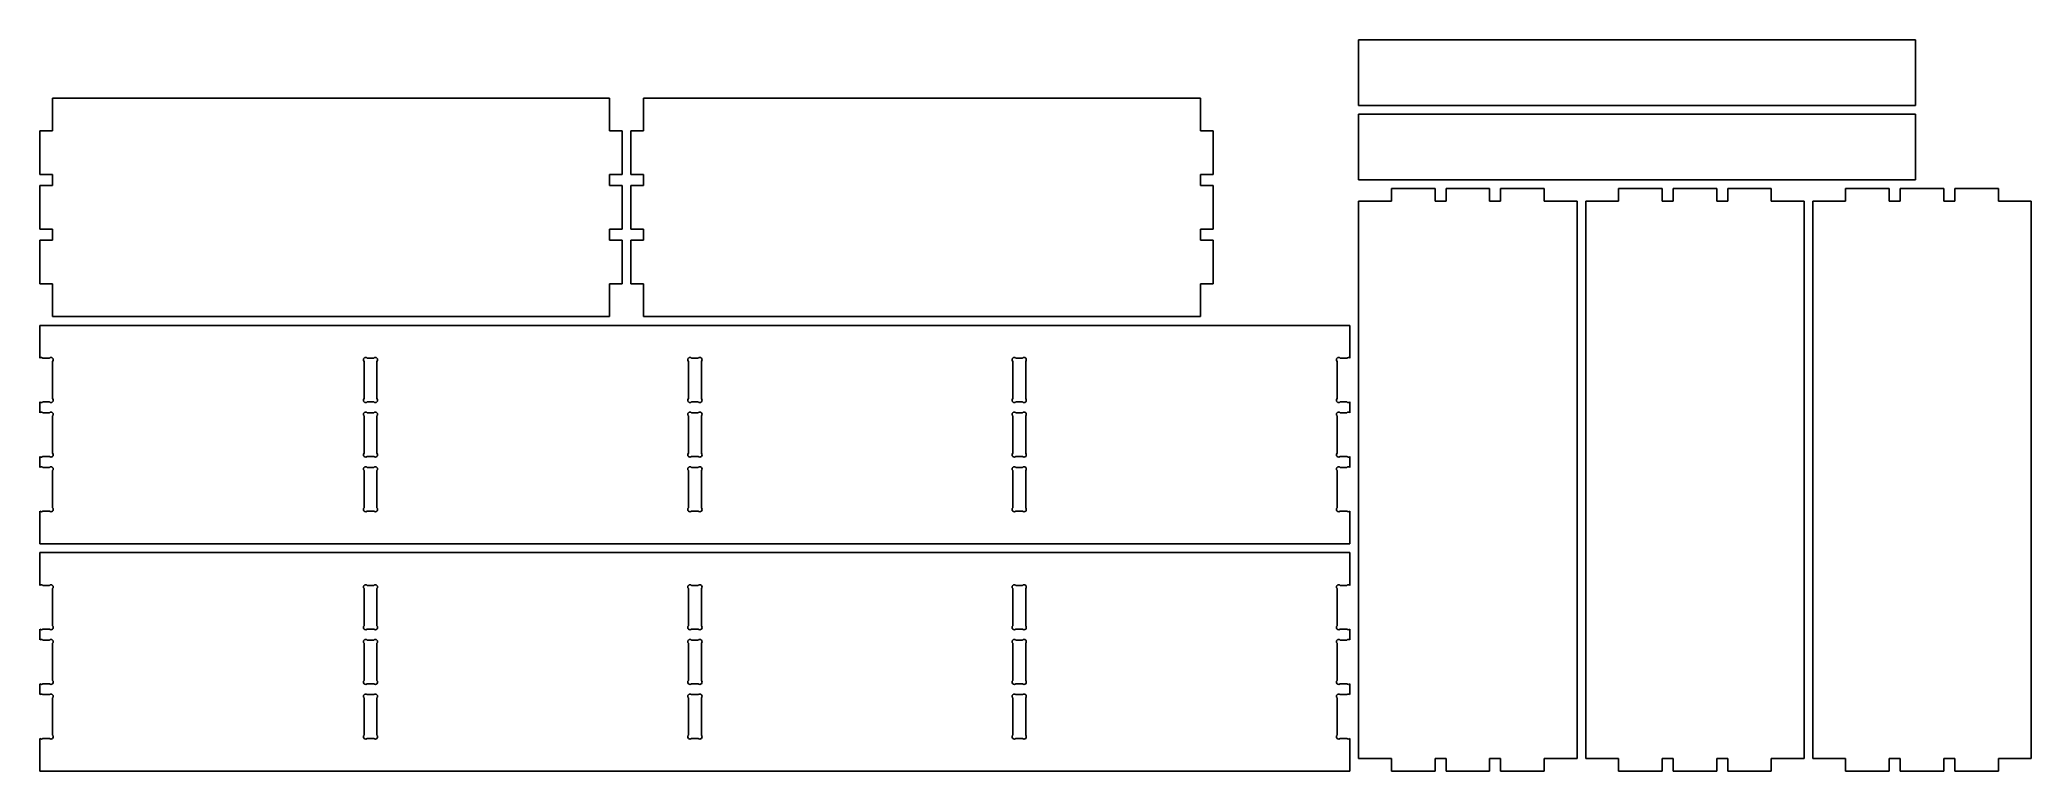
# Model space of a CAD drawing. Header units: millimetres. Extents: x 12 to 2748, y 12 to 1016.
import ezdxf

# ---------------------------------------------------------------- set-up
doc = ezdxf.new("R2010")
doc.units = ezdxf.units.MM
doc.layers.get('0').update_dxf_attribs({"lineweight": 25})

msp = doc.modelspace()

# ---------------------------------------------------------------- linework, layer by layer
for p, q in [((1824, 1016), (1824, 926)), ((2589, 1016), (1824, 1016)), ((2589, 926), (2589, 1016)), ((794.5, 936), (29.5, 936)), ((29.5, 936), (29.5, 890.9)), ((794.5, 890.9), (794.5, 936)), ((1606.5, 936), (841.5, 936)), ((841.5, 936), (841.5, 890.9)), ((1606.5, 890.9), (1606.5, 936)), ((1824, 926), (2589, 926)), ((1824, 914), (1824, 824)), ((2589, 914), (1824, 914)), ((2589, 824), (2589, 914)), ((29.5, 890.9), (12, 890.9)), ((12, 890.9), (12, 831.1)), ((812, 890.9), (794.5, 890.9)), ((812, 831.1), (812, 890.9)), ((841.5, 890.9), (824, 890.9)), ((824, 890.9), (824, 831.1)), ((1624, 890.9), (1606.5, 890.9)), ((1624, 831.1), (1624, 890.9)), ((12, 831.1), (29.5, 831.1)), ((29.5, 831.1), (29.5, 815.9)), ((794.5, 815.9), (794.5, 831.1)), ((794.5, 831.1), (812, 831.1)), ((824, 831.1), (841.5, 831.1)), ((841.5, 831.1), (841.5, 815.9)), ((1606.5, 815.9), (1606.5, 831.1)), ((1606.5, 831.1), (1624, 831.1)), ((1824, 824), (2589, 824)), ((29.5, 815.9), (12, 815.9)), ((12, 815.9), (12, 756.1)), ((812, 815.9), (794.5, 815.9)), ((812, 756.1), (812, 815.9)), ((841.5, 815.9), (824, 815.9)), ((824, 815.9), (824, 756.1)), ((1624, 815.9), (1606.5, 815.9)), ((1624, 756.1), (1624, 815.9)), ((1824, 794.5), (1824, 29.5)), ((1869.1, 794.5), (1824, 794.5)), ((1928.9, 812), (1869.1, 812)), ((1869.1, 812), (1869.1, 794.5)), ((1928.9, 794.5), (1928.9, 812)), ((1944.1, 794.5), (1928.9, 794.5)), ((2003.9, 812), (1944.1, 812)), ((1944.1, 812), (1944.1, 794.5)), ((2003.9, 794.5), (2003.9, 812)), ((2019.1, 794.5), (2003.9, 794.5)), ((2078.9, 812), (2019.1, 812)), ((2019.1, 812), (2019.1, 794.5)), ((2078.9, 794.5), (2078.9, 812)), ((2124, 794.5), (2078.9, 794.5)), ((2124, 29.5), (2124, 794.5)), ((2136, 794.5), (2136, 29.5)), ((2181.1, 794.5), (2136, 794.5)), ((2240.9, 812), (2181.1, 812)), ((2181.1, 812), (2181.1, 794.5)), ((2240.9, 794.5), (2240.9, 812)), ((2256.1, 794.5), (2240.9, 794.5)), ((2315.9, 812), (2256.1, 812)), ((2256.1, 812), (2256.1, 794.5)), ((2315.9, 794.5), (2315.9, 812)), ((2331.1, 794.5), (2315.9, 794.5)), ((2390.9, 812), (2331.1, 812)), ((2331.1, 812), (2331.1, 794.5)), ((2390.9, 794.5), (2390.9, 812)), ((2436, 794.5), (2390.9, 794.5)), ((2436, 29.5), (2436, 794.5)), ((2448, 794.5), (2448, 29.5)), ((2493.1, 794.5), (2448, 794.5)), ((2552.9, 812), (2493.1, 812)), ((2493.1, 812), (2493.1, 794.5)), ((2552.9, 794.5), (2552.9, 812)), ((2568.1, 794.5), (2552.9, 794.5)), ((2627.9, 812), (2568.1, 812)), ((2568.1, 812), (2568.1, 794.5)), ((2627.9, 794.5), (2627.9, 812)), ((2643.1, 794.5), (2627.9, 794.5)), ((2702.9, 812), (2643.1, 812)), ((2643.1, 812), (2643.1, 794.5)), ((2702.9, 794.5), (2702.9, 812)), ((2748, 794.5), (2702.9, 794.5)), ((2748, 29.5), (2748, 794.5)), ((12, 756.1), (29.5, 756.1)), ((29.5, 740.9), (12, 740.9)), ((12, 740.9), (12, 681.1)), ((29.5, 756.1), (29.5, 740.9)), ((794.5, 740.9), (794.5, 756.1)), ((794.5, 756.1), (812, 756.1)), ((812, 740.9), (794.5, 740.9)), ((812, 681.1), (812, 740.9)), ((824, 756.1), (841.5, 756.1)), ((841.5, 740.9), (824, 740.9)), ((824, 740.9), (824, 681.1)), ((841.5, 756.1), (841.5, 740.9)), ((1606.5, 740.9), (1606.5, 756.1)), ((1606.5, 756.1), (1624, 756.1)), ((1624, 740.9), (1606.5, 740.9)), ((1624, 681.1), (1624, 740.9)), ((12, 681.1), (29.5, 681.1)), ((29.5, 681.1), (29.5, 636)), ((794.5, 636), (794.5, 681.1)), ((794.5, 681.1), (812, 681.1)), ((824, 681.1), (841.5, 681.1)), ((841.5, 681.1), (841.5, 636)), ((1606.5, 636), (1606.5, 681.1)), ((1606.5, 681.1), (1624, 681.1)), ((29.5, 636), (794.5, 636)), ((841.5, 636), (1606.5, 636)), ((12, 624), (12, 579.1)), ((1812, 624), (12, 624)), ((1812, 579.1), (1812, 624)), ((16.3, 579), (25.2, 579)), ((29.6, 574.6), (29.6, 523.4)), ((457.5, 523.4), (457.5, 574.6)), ((461.9, 579), (470.8, 579)), ((475.2, 574.6), (475.2, 523.4)), ((903.2, 523.4), (903.2, 574.6)), ((907.5, 579), (916.5, 579)), ((920.9, 574.6), (920.9, 523.4)), ((1348.8, 523.4), (1348.8, 574.6)), ((1353.2, 579), (1362.1, 579)), ((1366.5, 574.6), (1366.5, 523.4)), ((1794.4, 523.4), (1794.4, 574.6)), ((1798.8, 579), (1807.7, 579)), ((12, 518.9), (12, 504.1)), ((25.2, 519), (16.3, 519)), ((16.3, 504), (25.2, 504)), ((29.6, 499.6), (29.6, 448.4)), ((457.5, 448.4), (457.5, 499.6)), ((470.8, 519), (461.9, 519)), ((461.9, 504), (470.8, 504)), ((475.2, 499.6), (475.2, 448.4)), ((903.2, 448.4), (903.2, 499.6)), ((916.5, 519), (907.5, 519)), ((907.5, 504), (916.5, 504)), ((920.9, 499.6), (920.9, 448.4)), ((1348.8, 448.4), (1348.8, 499.6)), ((1362.1, 519), (1353.2, 519)), ((1353.2, 504), (1362.1, 504)), ((1366.5, 499.6), (1366.5, 448.4)), ((1794.4, 448.4), (1794.4, 499.6)), ((1807.7, 519), (1798.8, 519)), ((1798.8, 504), (1807.7, 504)), ((1812, 504.1), (1812, 518.9)), ((12, 443.9), (12, 429.1)), ((25.2, 444), (16.3, 444)), ((470.8, 444), (461.9, 444)), ((916.5, 444), (907.5, 444)), ((1362.1, 444), (1353.2, 444)), ((1807.7, 444), (1798.8, 444)), ((1812, 429.1), (1812, 443.9)), ((16.3, 429), (25.2, 429)), ((29.6, 424.6), (29.6, 373.4)), ((457.5, 373.4), (457.5, 424.6)), ((461.9, 429), (470.8, 429)), ((475.2, 424.6), (475.2, 373.4)), ((903.2, 373.4), (903.2, 424.6)), ((907.5, 429), (916.5, 429)), ((920.9, 424.6), (920.9, 373.4)), ((1348.8, 373.4), (1348.8, 424.6)), ((1353.2, 429), (1362.1, 429)), ((1366.5, 424.6), (1366.5, 373.4)), ((1794.4, 373.4), (1794.4, 424.6)), ((1798.8, 429), (1807.7, 429)), ((12, 368.9), (12, 324)), ((25.2, 369), (16.3, 369)), ((470.8, 369), (461.9, 369)), ((916.5, 369), (907.5, 369)), ((1362.1, 369), (1353.2, 369)), ((1807.7, 369), (1798.8, 369)), ((1812, 324), (1812, 368.9)), ((12, 324), (1812, 324)), ((12, 312), (12, 267.1)), ((1812, 312), (12, 312)), ((1812, 267.1), (1812, 312)), ((16.3, 267), (25.2, 267)), ((29.6, 262.6), (29.6, 211.4)), ((457.5, 211.4), (457.5, 262.6)), ((461.9, 267), (470.8, 267)), ((475.2, 262.6), (475.2, 211.4)), ((903.2, 211.4), (903.2, 262.6)), ((907.5, 267), (916.5, 267)), ((920.9, 262.6), (920.9, 211.4)), ((1348.8, 211.4), (1348.8, 262.6)), ((1353.2, 267), (1362.1, 267)), ((1366.5, 262.6), (1366.5, 211.4)), ((1794.4, 211.4), (1794.4, 262.6)), ((1798.8, 267), (1807.7, 267)), ((12, 206.9), (12, 192.1)), ((25.2, 207), (16.3, 207)), ((16.3, 192), (25.2, 192)), ((470.8, 207), (461.9, 207)), ((461.9, 192), (470.8, 192)), ((916.5, 207), (907.5, 207)), ((907.5, 192), (916.5, 192)), ((1362.1, 207), (1353.2, 207)), ((1353.2, 192), (1362.1, 192)), ((1807.7, 207), (1798.8, 207)), ((1798.8, 192), (1807.7, 192)), ((1812, 192.1), (1812, 206.9)), ((29.6, 187.6), (29.6, 136.4)), ((457.5, 136.4), (457.5, 187.6)), ((475.2, 187.6), (475.2, 136.4)), ((903.2, 136.4), (903.2, 187.6)), ((920.9, 187.6), (920.9, 136.4)), ((1348.8, 136.4), (1348.8, 187.6)), ((1366.5, 187.6), (1366.5, 136.4)), ((1794.4, 136.4), (1794.4, 187.6)), ((12, 131.9), (12, 117.1)), ((25.2, 132), (16.3, 132)), ((16.3, 117), (25.2, 117)), ((29.6, 112.6), (29.6, 61.4)), ((457.5, 61.4), (457.5, 112.6)), ((470.8, 132), (461.9, 132)), ((461.9, 117), (470.8, 117)), ((475.2, 112.6), (475.2, 61.4)), ((903.2, 61.4), (903.2, 112.6)), ((916.5, 132), (907.5, 132)), ((907.5, 117), (916.5, 117)), ((920.9, 112.6), (920.9, 61.4)), ((1348.8, 61.4), (1348.8, 112.6)), ((1362.1, 132), (1353.2, 132)), ((1353.2, 117), (1362.1, 117)), ((1366.5, 112.6), (1366.5, 61.4)), ((1794.4, 61.4), (1794.4, 112.6)), ((1807.7, 132), (1798.8, 132)), ((1798.8, 117), (1807.7, 117)), ((1812, 117.1), (1812, 131.9)), ((12, 56.9), (12, 12)), ((25.2, 57), (16.3, 57)), ((470.8, 57), (461.9, 57)), ((916.5, 57), (907.5, 57)), ((1362.1, 57), (1353.2, 57)), ((1807.7, 57), (1798.8, 57)), ((1812, 12), (1812, 56.9)), ((1824, 29.5), (1869.1, 29.5)), ((1869.1, 29.5), (1869.1, 12)), ((1928.9, 12), (1928.9, 29.5)), ((1928.9, 29.5), (1944.1, 29.5)), ((1944.1, 29.5), (1944.1, 12)), ((2003.9, 12), (2003.9, 29.5)), ((2003.9, 29.5), (2019.1, 29.5)), ((2019.1, 29.5), (2019.1, 12)), ((2078.9, 12), (2078.9, 29.5)), ((2078.9, 29.5), (2124, 29.5)), ((2136, 29.5), (2181.1, 29.5)), ((2181.1, 29.5), (2181.1, 12)), ((2240.9, 12), (2240.9, 29.5)), ((2240.9, 29.5), (2256.1, 29.5)), ((2256.1, 29.5), (2256.1, 12)), ((2315.9, 12), (2315.9, 29.5)), ((2315.9, 29.5), (2331.1, 29.5)), ((2331.1, 29.5), (2331.1, 12)), ((2390.9, 12), (2390.9, 29.5)), ((2390.9, 29.5), (2436, 29.5)), ((2448, 29.5), (2493.1, 29.5)), ((2493.1, 29.5), (2493.1, 12)), ((2552.9, 12), (2552.9, 29.5)), ((2552.9, 29.5), (2568.1, 29.5)), ((2568.1, 29.5), (2568.1, 12)), ((2627.9, 12), (2627.9, 29.5)), ((2627.9, 29.5), (2643.1, 29.5)), ((2643.1, 29.5), (2643.1, 12)), ((2702.9, 12), (2702.9, 29.5)), ((2702.9, 29.5), (2748, 29.5)), ((12, 12), (1812, 12)), ((1869.1, 12), (1928.9, 12)), ((1944.1, 12), (2003.9, 12)), ((2019.1, 12), (2078.9, 12)), ((2181.1, 12), (2240.9, 12)), ((2256.1, 12), (2315.9, 12)), ((2331.1, 12), (2390.9, 12)), ((2493.1, 12), (2552.9, 12)), ((2568.1, 12), (2627.9, 12)), ((2643.1, 12), (2702.9, 12))]:
    msp.add_line(p, q)
for centre, start, end in [((14.1, 576.8), 45, 132.4424), ((27.4, 576.8), -45, 135), ((459.7, 576.8), 45, 225), ((473, 576.8), -45, 135), ((905.3, 576.8), 45, 225), ((918.7, 576.8), -45, 135), ((1351, 576.8), 45, 225), ((1364.3, 576.8), -45, 135), ((1796.6, 576.8), 45, 225), ((1809.9, 576.8), 47.5576, 135), ((27.4, 521.2), -135, 45), ((459.7, 521.2), 135, 315), ((473, 521.2), -135, 45), ((905.3, 521.2), 135, 315), ((918.7, 521.2), -135, 45), ((1351, 521.2), 135, 315), ((1364.3, 521.2), -135, 45), ((1796.6, 521.2), 135, 315), ((14.1, 521.2), 227.5576, 315), ((14.1, 501.8), 45, 132.4424), ((27.4, 501.8), -45, 135), ((459.7, 501.8), 45, 225), ((473, 501.8), -45, 135), ((905.3, 501.8), 45, 225), ((918.7, 501.8), -45, 135), ((1351, 501.8), 45, 225), ((1364.3, 501.8), -45, 135), ((1796.6, 501.8), 45, 225), ((1809.9, 521.2), -135, -47.5576), ((1809.9, 501.8), 47.5576, 135), ((14.1, 446.2), 227.5576, 315), ((27.4, 446.2), -135, 45), ((459.7, 446.2), 135, 315), ((473, 446.2), -135, 45), ((905.3, 446.2), 135, 315), ((918.7, 446.2), -135, 45), ((1351, 446.2), 135, 315), ((1364.3, 446.2), -135, 45), ((1796.6, 446.2), 135, 315), ((1809.9, 446.2), -135, -47.5576), ((14.1, 426.8), 45, 132.4424), ((27.4, 426.8), -45, 135), ((459.7, 426.8), 45, 225), ((473, 426.8), -45, 135), ((905.3, 426.8), 45, 225), ((918.7, 426.8), -45, 135), ((1351, 426.8), 45, 225), ((1364.3, 426.8), -45, 135), ((1796.6, 426.8), 45, 225), ((1809.9, 426.8), 47.5576, 135), ((14.1, 371.2), 227.5576, 315), ((27.4, 371.2), -135, 45), ((459.7, 371.2), 135, 315), ((473, 371.2), -135, 45), ((905.3, 371.2), 135, 315), ((918.7, 371.2), -135, 45), ((1351, 371.2), 135, 315), ((1364.3, 371.2), -135, 45), ((1796.6, 371.2), 135, 315), ((1809.9, 371.2), -135, -47.5576), ((14.1, 264.8), 45, 132.4424), ((27.4, 264.8), -45, 135), ((459.7, 264.8), 45, 225), ((473, 264.8), -45, 135), ((905.3, 264.8), 45, 225), ((918.7, 264.8), -45, 135), ((1351, 264.8), 45, 225), ((1364.3, 264.8), -45, 135), ((1796.6, 264.8), 45, 225), ((1809.9, 264.8), 47.5576, 135), ((14.1, 209.2), 227.5576, 315), ((14.1, 189.8), 45, 132.4424), ((27.4, 209.2), -135, 45), ((27.4, 189.8), -45, 135), ((459.7, 209.2), 135, 315), ((459.7, 189.8), 45, 225), ((473, 209.2), -135, 45), ((473, 189.8), -45, 135), ((905.3, 209.2), 135, 315), ((905.3, 189.8), 45, 225), ((918.7, 209.2), -135, 45), ((918.7, 189.8), -45, 135), ((1351, 209.2), 135, 315), ((1351, 189.8), 45, 225), ((1364.3, 209.2), -135, 45), ((1364.3, 189.8), -45, 135), ((1796.6, 209.2), 135, 315), ((1796.6, 189.8), 45, 225), ((1809.9, 209.2), -135, -47.5576), ((1809.9, 189.8), 47.5576, 135), ((14.1, 134.2), 227.5576, 315), ((14.1, 114.8), 45, 132.4424), ((27.4, 134.2), -135, 45), ((27.4, 114.8), -45, 135), ((459.7, 134.2), 135, 315), ((459.7, 114.8), 45, 225), ((473, 134.2), -135, 45), ((473, 114.8), -45, 135), ((905.3, 134.2), 135, 315), ((905.3, 114.8), 45, 225), ((918.7, 134.2), -135, 45), ((918.7, 114.8), -45, 135), ((1351, 134.2), 135, 315), ((1351, 114.8), 45, 225), ((1364.3, 134.2), -135, 45), ((1364.3, 114.8), -45, 135), ((1796.6, 134.2), 135, 315), ((1796.6, 114.8), 45, 225), ((1809.9, 134.2), -135, -47.5576), ((1809.9, 114.8), 47.5576, 135), ((14.1, 59.2), 227.5576, 315), ((27.4, 59.2), -135, 45), ((459.7, 59.2), 135, 315), ((473, 59.2), -135, 45), ((905.3, 59.2), 135, 315), ((918.7, 59.2), -135, 45), ((1351, 59.2), 135, 315), ((1364.3, 59.2), -135, 45), ((1796.6, 59.2), 135, 315), ((1809.9, 59.2), -135, -47.5576)]:
    msp.add_arc(centre, 3.1, start, end)

doc.saveas('drawing.dxf')
